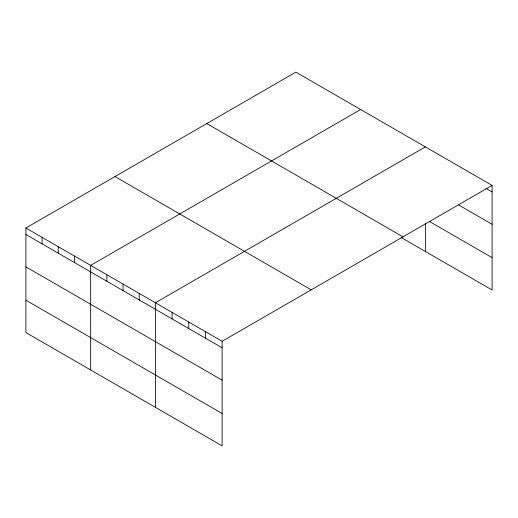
<?xml version="1.0" encoding="UTF-8"?>
<svg xmlns="http://www.w3.org/2000/svg" width="518" height="518" viewBox="0 0 518 518"><rect width="100%" height="100%" fill="white"/><g stroke="black" fill="none" stroke-linecap="round" stroke-linejoin="round"><path stroke-width="0.78" d="M25.9 227.998L222.125 341.284L222.125 445.868L25.9 332.582L25.9 227.998L295.875 72.132L492.1 185.418L492.1 290.002L401.1 237.464M360.632 109.518L90.656 265.384L90.656 369.969M425.382 146.898L155.406 302.771L155.406 407.355M222.125 341.284L492.1 185.418M485.845 188.319L492.1 191.925M458.741 205.031L492.1 224.294M429.551 221.529L492.1 257.64M206.786 123.569L403.01 236.856M114.99 176.56L311.214 289.853M25.9 234.505L222.125 347.798M25.9 266.874L222.125 380.16M25.9 300.213L222.125 413.506M425.382 223.167L425.382 251.483M205.445 331.656L205.445 338.163M188.766 322.028L188.766 328.535M172.086 312.399L172.086 318.907M139.219 293.421L139.219 299.928M123.031 284.078L123.031 290.585M106.844 274.728L106.844 281.235M74.462 256.034L74.462 262.548M58.275 246.691L58.275 253.198M42.087 237.348L42.087 243.855"/></g></svg>
